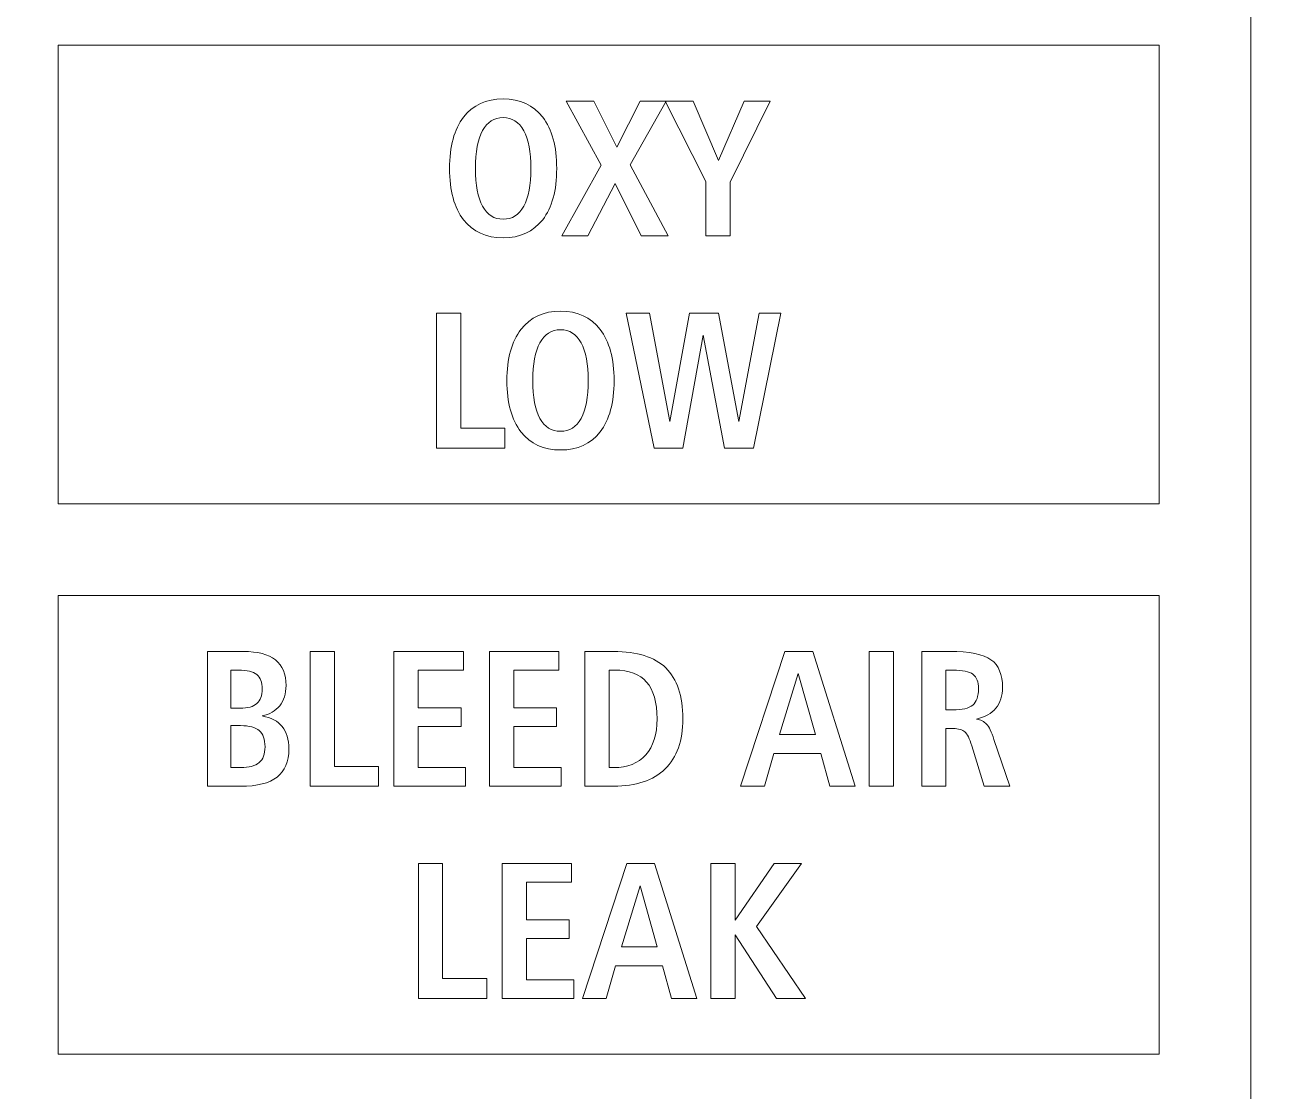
# Model space of a CAD drawing. Header units: millimetres. Extents: x -170 to 781, y -239 to -77.
# Drawn here: x 579.95 to 607.13, y -122.96 to -99.71 of the extents above; entities that cross this region are included whole.
import ezdxf

# ---------------------------------------------------------------- set-up
doc = ezdxf.new("R2010")
doc.units = ezdxf.units.MM
doc.header["$MEASUREMENT"] = 0
for name, color, linetype in [('Cut', 7, 'Continuous'), ('Engrave', 7, 'Continuous'), ('Mask', 7, 'Continuous')]:
    doc.layers.add(name, color=color, linetype=linetype)

msp = doc.modelspace()

# ---------------------------------------------------------------- linework, layer by layer
at = {"layer": 'Cut', "color": 250, "lineweight": 9}
msp.add_open_spline([(625.8935, -133.0419), (625.8935, -133.0419), (625.8935, -185.2646), (625.8935, -185.2646), (625.8935, -185.2646), (625.8935, -185.2654), (625.8935, -185.2661), (625.8935, -185.2669), (625.8935, -185.2669), (625.8935, -185.2669), (625.8935, -189.7544), (625.8935, -189.7544), (625.8935, -189.7544), (625.8935, -189.7544), (625.8935, -204.7521), (625.8935, -204.7521), (625.8935, -204.7521), (625.8935, -204.7529), (625.8935, -204.7536), (625.8935, -204.7544), (625.8935, -204.7544), (625.8935, -204.7544), (625.8935, -211.5419), (625.8935, -211.5419), (625.8935, -211.5419), (625.8935, -211.5419), (625.8935, -218.3294), (625.8935, -218.3294), (625.8935, -218.3294), (625.8933, -218.7274), (625.7349, -219.1091), (625.4532, -219.3904), (625.4532, -219.3904), (625.1716, -219.6717), (624.7916, -219.8296), (624.3935, -219.8294), (624.3935, -219.8294), (624.3935, -219.8294), (621.931, -219.8294), (621.931, -219.8294), (621.931, -219.8294), (619.7874, -219.8294), (617.8067, -220.973), (616.7349, -222.8294), (616.7349, -222.8294), (615.6631, -224.6858), (615.6631, -226.973), (616.7349, -228.8294), (616.7349, -228.8294), (617.8067, -230.6858), (619.7874, -231.8294), (621.931, -231.8294), (621.931, -231.8294), (621.931, -231.8294), (624.3935, -231.8294), (624.3935, -231.8294), (624.3935, -231.8294), (624.7916, -231.8296), (625.1733, -231.988), (625.4546, -232.2697), (625.4546, -232.2697), (625.7359, -232.5513), (625.8938, -232.9313), (625.8935, -233.3294), (625.8935, -233.3294), (625.8935, -233.3294), (625.8935, -237.8169), (625.8935, -237.8169), (625.8935, -237.8169), (625.8933, -238.2149), (625.7349, -238.5966), (625.4532, -238.8779), (625.4532, -238.8779), (625.1716, -239.1592), (624.7916, -239.3171), (624.3935, -239.3169), (624.3935, -239.3169), (624.3935, -239.3169), (482.9435, -239.3169), (482.9435, -239.3169), (482.9435, -239.3169), (482.5455, -239.3166), (482.1638, -239.1582), (481.8825, -238.8766), (481.8825, -238.8766), (481.6012, -238.5949), (481.4433, -238.2149), (481.4435, -237.8169), (481.4435, -237.8169), (481.4435, -237.8169), (481.4435, -233.3294), (481.4435, -233.3294), (481.4435, -233.3294), (481.4438, -232.9313), (481.6022, -232.5496), (481.8838, -232.2683), (481.8838, -232.2683), (482.1655, -231.987), (482.5455, -231.8291), (482.9435, -231.8294), (482.9435, -231.8294), (482.9435, -231.8294), (485.406, -231.8294), (485.406, -231.8294), (485.406, -231.8294), (487.5496, -231.8294), (489.5304, -230.6858), (490.6022, -228.8294), (490.6022, -228.8294), (491.674, -226.973), (491.674, -224.6858), (490.6022, -222.8294), (490.6022, -222.8294), (489.5304, -220.973), (487.5496, -219.8294), (485.406, -219.8294), (485.406, -219.8294), (485.406, -219.8294), (482.9435, -219.8294), (482.9435, -219.8294), (482.9435, -219.8294), (482.5455, -219.8291), (482.1638, -219.6707), (481.8825, -219.3891), (481.8825, -219.3891), (481.6012, -219.1074), (481.4433, -218.7274), (481.4435, -218.3294), (481.4435, -218.3294), (481.4435, -218.3294), (481.4435, -211.5419), (481.4435, -211.5419), (481.4435, -211.5419), (481.4435, -211.5419), (481.4435, -204.7544), (481.4435, -204.7544), (481.4435, -204.7544), (481.4435, -204.7544), (481.4435, -189.7559), (481.4435, -189.7559), (481.4435, -189.7559), (481.4435, -189.7554), (481.4435, -189.7549), (481.4435, -189.7544), (481.4435, -189.7544), (481.4435, -189.7544), (481.4435, -185.2669), (481.4435, -185.2669), (481.4435, -185.2669), (481.4435, -185.2669), (481.4435, -133.0434), (481.4435, -133.0434), (481.4435, -133.0434), (481.4435, -133.0429), (481.4435, -133.0424), (481.4435, -133.0419), (481.4435, -133.0419), (481.4435, -133.0419), (481.4435, -128.5544), (481.4435, -128.5544), (481.4435, -128.5544), (481.4435, -128.5544), (481.4435, -113.5559), (481.4435, -113.5559), (481.4435, -113.5559), (481.4435, -113.5554), (481.4435, -113.5549), (481.4435, -113.5544), (481.4435, -113.5544), (481.4435, -113.5544), (481.4435, -106.7669), (481.4435, -106.7669), (481.4435, -106.7669), (481.4435, -106.7669), (481.4435, -99.9794), (481.4435, -99.9794), (481.4435, -99.9794), (481.4438, -99.5813), (481.6022, -99.1996), (481.8838, -98.9183), (481.8838, -98.9183), (482.1655, -98.637), (482.5455, -98.4791), (482.9435, -98.4794), (482.9435, -98.4794), (482.9435, -98.4794), (485.406, -98.4794), (485.406, -98.4794), (485.406, -98.4794), (487.5496, -98.4794), (489.5304, -97.3358), (490.6022, -95.4794), (490.6022, -95.4794), (491.674, -93.623), (491.674, -91.3358), (490.6022, -89.4794), (490.6022, -89.4794), (489.5304, -87.623), (487.5496, -86.4794), (485.406, -86.4794), (485.406, -86.4794), (485.406, -86.4794), (482.9435, -86.4794), (482.9435, -86.4794), (482.9435, -86.4794), (482.5455, -86.4791), (482.1638, -86.3207), (481.8825, -86.0391), (481.8825, -86.0391), (481.6012, -85.7574), (481.4433, -85.3774), (481.4435, -84.9794), (481.4435, -84.9794), (481.4435, -84.9794), (481.4435, -80.4919), (481.4435, -80.4919), (481.4435, -80.4919), (481.4438, -80.0938), (481.6022, -79.7121), (481.8838, -79.4308), (481.8838, -79.4308), (482.1655, -79.1495), (482.5455, -78.9916), (482.9435, -78.9919), (482.9435, -78.9919), (482.9435, -78.9919), (624.3935, -78.9919), (624.3935, -78.9919), (624.3935, -78.9919), (624.7916, -78.9921), (625.1733, -79.1505), (625.4546, -79.4322), (625.4546, -79.4322), (625.7359, -79.7138), (625.8938, -80.0938), (625.8935, -80.4919), (625.8935, -80.4919), (625.8935, -80.4919), (625.8935, -84.9794), (625.8935, -84.9794), (625.8935, -84.9794), (625.8933, -85.3774), (625.7349, -85.7591), (625.4532, -86.0404), (625.4532, -86.0404), (625.1716, -86.3217), (624.7916, -86.4796), (624.3935, -86.4794), (624.3935, -86.4794), (624.3935, -86.4794), (621.931, -86.4794), (621.931, -86.4794), (621.931, -86.4794), (619.7874, -86.4794), (617.8067, -87.623), (616.7349, -89.4794), (616.7349, -89.4794), (615.6631, -91.3358), (615.6631, -93.623), (616.7349, -95.4794), (616.7349, -95.4794), (617.8067, -97.3358), (619.7874, -98.4794), (621.931, -98.4794), (621.931, -98.4794), (621.931, -98.4794), (624.3935, -98.4794), (624.3935, -98.4794), (624.3935, -98.4794), (624.7916, -98.4796), (625.1733, -98.638), (625.4546, -98.9197), (625.4546, -98.9197), (625.7359, -99.2013), (625.8938, -99.5813), (625.8935, -99.9794), (625.8935, -99.9794), (625.8935, -99.9794), (625.8935, -106.7669), (625.8935, -106.7669), (625.8935, -106.7669), (625.8935, -106.7669), (625.8935, -113.5544), (625.8935, -113.5544), (625.8935, -113.5544), (625.8935, -113.5544), (625.8935, -128.5521), (625.8935, -128.5521), (625.8935, -128.5521), (625.8935, -128.5529), (625.8935, -128.5536), (625.8935, -128.5544), (625.8935, -128.5544), (625.8935, -128.5544), (625.8935, -133.0419), (625.8935, -133.0419)], degree=3, knots=[0, 0, 0, 0, 0.0133333, 0.0133333, 0.0133333, 0.0133333, 0.0266667, 0.0266667, 0.0266667, 0.0266667, 0.04, 0.04, 0.04, 0.04, 0.0533333, 0.0533333, 0.0533333, 0.0533333, 0.0666667, 0.0666667, 0.0666667, 0.0666667, 0.08, 0.08, 0.08, 0.08, 0.0933333, 0.0933333, 0.0933333, 0.0933333, 0.1066667, 0.1066667, 0.1066667, 0.1066667, 0.12, 0.12, 0.12, 0.12, 0.1333333, 0.1333333, 0.1333333, 0.1333333, 0.1466667, 0.1466667, 0.1466667, 0.1466667, 0.16, 0.16, 0.16, 0.16, 0.1733333, 0.1733333, 0.1733333, 0.1733333, 0.1866667, 0.1866667, 0.1866667, 0.1866667, 0.2, 0.2, 0.2, 0.2, 0.2133333, 0.2133333, 0.2133333, 0.2133333, 0.2266667, 0.2266667, 0.2266667, 0.2266667, 0.24, 0.24, 0.24, 0.24, 0.2533333, 0.2533333, 0.2533333, 0.2533333, 0.2666667, 0.2666667, 0.2666667, 0.2666667, 0.28, 0.28, 0.28, 0.28, 0.2933333, 0.2933333, 0.2933333, 0.2933333, 0.3066667, 0.3066667, 0.3066667, 0.3066667, 0.32, 0.32, 0.32, 0.32, 0.3333333, 0.3333333, 0.3333333, 0.3333333, 0.3466667, 0.3466667, 0.3466667, 0.3466667, 0.36, 0.36, 0.36, 0.36, 0.3733333, 0.3733333, 0.3733333, 0.3733333, 0.3866667, 0.3866667, 0.3866667, 0.3866667, 0.4, 0.4, 0.4, 0.4, 0.4133333, 0.4133333, 0.4133333, 0.4133333, 0.4266667, 0.4266667, 0.4266667, 0.4266667, 0.44, 0.44, 0.44, 0.44, 0.4533333, 0.4533333, 0.4533333, 0.4533333, 0.4666667, 0.4666667, 0.4666667, 0.4666667, 0.48, 0.48, 0.48, 0.48, 0.4933333, 0.4933333, 0.4933333, 0.4933333, 0.5066667, 0.5066667, 0.5066667, 0.5066667, 0.52, 0.52, 0.52, 0.52, 0.5333333, 0.5333333, 0.5333333, 0.5333333, 0.5466667, 0.5466667, 0.5466667, 0.5466667, 0.56, 0.56, 0.56, 0.56, 0.5733333, 0.5733333, 0.5733333, 0.5733333, 0.5866667, 0.5866667, 0.5866667, 0.5866667, 0.6, 0.6, 0.6, 0.6, 0.6133333, 0.6133333, 0.6133333, 0.6133333, 0.6266667, 0.6266667, 0.6266667, 0.6266667, 0.64, 0.64, 0.64, 0.64, 0.6533333, 0.6533333, 0.6533333, 0.6533333, 0.6666667, 0.6666667, 0.6666667, 0.6666667, 0.68, 0.68, 0.68, 0.68, 0.6933333, 0.6933333, 0.6933333, 0.6933333, 0.7066667, 0.7066667, 0.7066667, 0.7066667, 0.72, 0.72, 0.72, 0.72, 0.7333333, 0.7333333, 0.7333333, 0.7333333, 0.7466667, 0.7466667, 0.7466667, 0.7466667, 0.76, 0.76, 0.76, 0.76, 0.7733333, 0.7733333, 0.7733333, 0.7733333, 0.7866667, 0.7866667, 0.7866667, 0.7866667, 0.8, 0.8, 0.8, 0.8, 0.8133333, 0.8133333, 0.8133333, 0.8133333, 0.8266667, 0.8266667, 0.8266667, 0.8266667, 0.84, 0.84, 0.84, 0.84, 0.8533333, 0.8533333, 0.8533333, 0.8533333, 0.8666667, 0.8666667, 0.8666667, 0.8666667, 0.88, 0.88, 0.88, 0.88, 0.8933333, 0.8933333, 0.8933333, 0.8933333, 0.9066667, 0.9066667, 0.9066667, 0.9066667, 0.92, 0.92, 0.92, 0.92, 0.9333333, 0.9333333, 0.9333333, 0.9333333, 0.9466667, 0.9466667, 0.9466667, 0.9466667, 0.96, 0.96, 0.96, 0.96, 0.9733333, 0.9733333, 0.9733333, 0.9733333, 1, 1, 1, 1], dxfattribs=at)
at = {"layer": 'Engrave', "color": 2, "lineweight": 9}
msp.add_lwpolyline([(500.6685, -232.1544), (606.6685, -232.1544), (606.6685, -86.1544), (500.6685, -86.1544), (500.6685, -232.1544)], close=True, dxfattribs=at)
at = {"layer": 'Engrave', "color": 240, "lineweight": 9}
for points, knots in [([(590.3683, -101.3287), (590.7394, -101.3287), (591.0265, -101.4614), (591.2304, -101.7259), (591.2304, -101.7259), (591.4343, -101.9905), (591.5366, -102.3631), (591.5366, -102.8442), (591.5366, -102.8442), (591.5366, -103.3254), (591.4343, -103.6973), (591.2304, -103.9604), (591.2304, -103.9604), (591.0265, -104.2236), (590.7394, -104.3555), (590.3683, -104.3555), (590.3683, -104.3555), (589.9971, -104.3555), (589.71, -104.2243), (589.5061, -103.9618), (589.5061, -103.9618), (589.3022, -103.6994), (589.1999, -103.3268), (589.1999, -102.8442), (589.1999, -102.8442), (589.1999, -102.3631), (589.3022, -101.9905), (589.5061, -101.7259), (589.5061, -101.7259), (589.71, -101.4614), (589.9971, -101.3287), (590.3683, -101.3287)], [0, 0, 0, 0, 0.1111111, 0.1111111, 0.1111111, 0.1111111, 0.2222222, 0.2222222, 0.2222222, 0.2222222, 0.3333333, 0.3333333, 0.3333333, 0.3333333, 0.4444444, 0.4444444, 0.4444444, 0.4444444, 0.5555556, 0.5555556, 0.5555556, 0.5555556, 0.6666667, 0.6666667, 0.6666667, 0.6666667, 0.7777778, 0.7777778, 0.7777778, 0.7777778, 1, 1, 1, 1]), ([(591.7412, -101.3753), (591.7412, -101.3753), (592.3431, -101.3753), (592.3431, -101.3753), (592.3431, -101.3753), (592.3431, -101.3753), (592.8433, -102.3821), (592.8433, -102.3821), (592.8433, -102.3821), (592.8433, -102.3821), (593.3541, -101.3753), (593.3541, -101.3753), (593.3541, -101.3753), (593.3541, -101.3753), (593.9186, -101.3753), (593.9186, -101.3753), (593.9186, -101.3753), (593.9186, -101.3753), (593.1389, -102.7624), (593.1389, -102.7624), (593.1389, -102.7624), (593.1389, -102.7624), (593.9679, -104.3132), (593.9679, -104.3132), (593.9679, -104.3132), (593.9679, -104.3132), (593.3767, -104.3132), (593.3767, -104.3132), (593.3767, -104.3132), (593.3767, -104.3132), (592.808, -103.1737), (592.808, -103.1737), (592.808, -103.1737), (592.808, -103.1737), (592.2168, -104.3132), (592.2168, -104.3132), (592.2168, -104.3132), (592.2168, -104.3132), (591.6481, -104.3132), (591.6481, -104.3132), (591.6481, -104.3132), (591.6481, -104.3132), (592.5082, -102.773), (592.5082, -102.773), (592.5082, -102.773), (592.5082, -102.773), (591.7412, -101.3753), (591.7412, -101.3753)], [0, 0, 0, 0, 0.0769231, 0.0769231, 0.0769231, 0.0769231, 0.1538462, 0.1538462, 0.1538462, 0.1538462, 0.2307692, 0.2307692, 0.2307692, 0.2307692, 0.3076923, 0.3076923, 0.3076923, 0.3076923, 0.3846154, 0.3846154, 0.3846154, 0.3846154, 0.4615385, 0.4615385, 0.4615385, 0.4615385, 0.5384615, 0.5384615, 0.5384615, 0.5384615, 0.6153846, 0.6153846, 0.6153846, 0.6153846, 0.6923077, 0.6923077, 0.6923077, 0.6923077, 0.7692308, 0.7692308, 0.7692308, 0.7692308, 0.8461538, 0.8461538, 0.8461538, 0.8461538, 1, 1, 1, 1]), ([(593.9009, -101.3753), (593.9009, -101.3753), (594.5105, -101.3753), (594.5105, -101.3753), (594.5105, -101.3753), (594.5105, -101.3753), (595.0651, -102.6693), (595.0651, -102.6693), (595.0651, -102.6693), (595.0651, -102.6693), (595.6189, -101.3753), (595.6189, -101.3753), (595.6189, -101.3753), (595.6189, -101.3753), (596.1869, -101.3753), (596.1869, -101.3753), (596.1869, -101.3753), (596.1869, -101.3753), (595.3191, -103.1448), (595.3191, -103.1448), (595.3191, -103.1448), (595.3191, -103.1448), (595.3191, -104.3132), (595.3191, -104.3132), (595.3191, -104.3132), (595.3191, -104.3132), (594.7857, -104.3132), (594.7857, -104.3132), (594.7857, -104.3132), (594.7857, -104.3132), (594.7857, -103.1286), (594.7857, -103.1286), (594.7857, -103.1286), (594.7857, -103.1286), (593.9009, -101.3753), (593.9009, -101.3753)], [0, 0, 0, 0, 0.1, 0.1, 0.1, 0.1, 0.2, 0.2, 0.2, 0.2, 0.3, 0.3, 0.3, 0.3, 0.4, 0.4, 0.4, 0.4, 0.5, 0.5, 0.5, 0.5, 0.6, 0.6, 0.6, 0.6, 0.7, 0.7, 0.7, 0.7, 0.8, 0.8, 0.8, 0.8, 1, 1, 1, 1]), ([(590.3683, -101.7351), (590.1728, -101.7351), (590.0232, -101.8297), (589.9188, -102.0195), (589.9188, -102.0195), (589.8151, -102.2085), (589.7629, -102.4837), (589.7629, -102.8428), (589.7629, -102.8428), (589.7629, -103.2027), (589.8144, -103.4771), (589.9181, -103.6662), (589.9181, -103.6662), (590.0211, -103.8546), (590.1714, -103.9491), (590.3683, -103.9491), (590.3683, -103.9491), (590.5651, -103.9491), (590.7154, -103.8546), (590.8184, -103.6662), (590.8184, -103.6662), (590.9221, -103.4771), (590.9736, -103.2027), (590.9736, -102.8428), (590.9736, -102.8428), (590.9736, -102.4851), (590.9214, -102.2107), (590.8177, -102.0202), (590.8177, -102.0202), (590.7133, -101.8304), (590.5637, -101.7351), (590.3683, -101.7351)], [0, 0, 0, 0, 0.1111111, 0.1111111, 0.1111111, 0.1111111, 0.2222222, 0.2222222, 0.2222222, 0.2222222, 0.3333333, 0.3333333, 0.3333333, 0.3333333, 0.4444444, 0.4444444, 0.4444444, 0.4444444, 0.5555556, 0.5555556, 0.5555556, 0.5555556, 0.6666667, 0.6666667, 0.6666667, 0.6666667, 0.7777778, 0.7777778, 0.7777778, 0.7777778, 1, 1, 1, 1]), ([(588.917, -106), (588.917, -106), (589.4461, -106), (589.4461, -106), (589.4461, -106), (589.4461, -106), (589.4461, -108.5061), (589.4461, -108.5061), (589.4461, -108.5061), (589.4461, -108.5061), (590.4071, -108.5061), (590.4071, -108.5061), (590.4071, -108.5061), (590.4071, -108.5061), (590.4071, -108.9379), (590.4071, -108.9379), (590.4071, -108.9379), (590.4071, -108.9379), (588.917, -108.9379), (588.917, -108.9379), (588.917, -108.9379), (588.917, -108.9379), (588.917, -106), (588.917, -106)], [0, 0, 0, 0, 0.1428571, 0.1428571, 0.1428571, 0.1428571, 0.2857143, 0.2857143, 0.2857143, 0.2857143, 0.4285714, 0.4285714, 0.4285714, 0.4285714, 0.5714286, 0.5714286, 0.5714286, 0.5714286, 0.7142857, 0.7142857, 0.7142857, 0.7142857, 1, 1, 1, 1]), ([(591.62, -105.9534), (591.9911, -105.9534), (592.2782, -106.0861), (592.4821, -106.3506), (592.4821, -106.3506), (592.686, -106.6152), (592.7883, -106.9878), (592.7883, -107.4689), (592.7883, -107.4689), (592.7883, -107.9501), (592.686, -108.322), (592.4821, -108.5851), (592.4821, -108.5851), (592.2782, -108.8483), (591.9911, -108.9802), (591.62, -108.9802), (591.62, -108.9802), (591.2488, -108.9802), (590.9617, -108.849), (590.7578, -108.5865), (590.7578, -108.5865), (590.5539, -108.3241), (590.4516, -107.9515), (590.4516, -107.4689), (590.4516, -107.4689), (590.4516, -106.9878), (590.5539, -106.6152), (590.7578, -106.3506), (590.7578, -106.3506), (590.9617, -106.0861), (591.2488, -105.9534), (591.62, -105.9534)], [0, 0, 0, 0, 0.1111111, 0.1111111, 0.1111111, 0.1111111, 0.2222222, 0.2222222, 0.2222222, 0.2222222, 0.3333333, 0.3333333, 0.3333333, 0.3333333, 0.4444444, 0.4444444, 0.4444444, 0.4444444, 0.5555556, 0.5555556, 0.5555556, 0.5555556, 0.6666667, 0.6666667, 0.6666667, 0.6666667, 0.7777778, 0.7777778, 0.7777778, 0.7777778, 1, 1, 1, 1]), ([(593.0501, -106), (593.0501, -106), (593.5588, -106), (593.5588, -106), (593.5588, -106), (593.5588, -106), (593.9991, -108.3608), (593.9991, -108.3608), (593.9991, -108.3608), (593.9991, -108.3608), (594.4309, -106), (594.4309, -106), (594.4309, -106), (594.4309, -106), (595.0659, -106), (595.0659, -106), (595.0659, -106), (595.0659, -106), (595.5061, -108.3572), (595.5061, -108.3572), (595.5061, -108.3572), (595.5061, -108.3572), (595.9464, -106), (595.9464, -106), (595.9464, -106), (595.9464, -106), (596.4198, -106), (596.4198, -106), (596.4198, -106), (596.4198, -106), (595.8222, -108.9379), (595.8222, -108.9379), (595.8222, -108.9379), (595.8222, -108.9379), (595.1957, -108.9379), (595.1957, -108.9379), (595.1957, -108.9379), (595.1957, -108.9379), (594.7307, -106.4776), (594.7307, -106.4776), (594.7307, -106.4776), (594.7307, -106.4776), (594.2862, -108.9379), (594.2862, -108.9379), (594.2862, -108.9379), (594.2862, -108.9379), (593.6597, -108.9379), (593.6597, -108.9379), (593.6597, -108.9379), (593.6597, -108.9379), (593.0501, -106), (593.0501, -106)], [0, 0, 0, 0, 0.0714286, 0.0714286, 0.0714286, 0.0714286, 0.1428571, 0.1428571, 0.1428571, 0.1428571, 0.2142857, 0.2142857, 0.2142857, 0.2142857, 0.2857143, 0.2857143, 0.2857143, 0.2857143, 0.3571429, 0.3571429, 0.3571429, 0.3571429, 0.4285714, 0.4285714, 0.4285714, 0.4285714, 0.5, 0.5, 0.5, 0.5, 0.5714286, 0.5714286, 0.5714286, 0.5714286, 0.6428571, 0.6428571, 0.6428571, 0.6428571, 0.7142857, 0.7142857, 0.7142857, 0.7142857, 0.7857143, 0.7857143, 0.7857143, 0.7857143, 0.8571429, 0.8571429, 0.8571429, 0.8571429, 1, 1, 1, 1]), ([(591.62, -106.3598), (591.4245, -106.3598), (591.2749, -106.4544), (591.1705, -106.6442), (591.1705, -106.6442), (591.0668, -106.8332), (591.0146, -107.1084), (591.0146, -107.4675), (591.0146, -107.4675), (591.0146, -107.8274), (591.0661, -108.1018), (591.1698, -108.2909), (591.1698, -108.2909), (591.2728, -108.4793), (591.4231, -108.5738), (591.62, -108.5738), (591.62, -108.5738), (591.8168, -108.5738), (591.9671, -108.4793), (592.0701, -108.2909), (592.0701, -108.2909), (592.1738, -108.1018), (592.2253, -107.8274), (592.2253, -107.4675), (592.2253, -107.4675), (592.2253, -107.1098), (592.1731, -106.8354), (592.0694, -106.6449), (592.0694, -106.6449), (591.965, -106.4551), (591.8154, -106.3598), (591.62, -106.3598)], [0, 0, 0, 0, 0.1111111, 0.1111111, 0.1111111, 0.1111111, 0.2222222, 0.2222222, 0.2222222, 0.2222222, 0.3333333, 0.3333333, 0.3333333, 0.3333333, 0.4444444, 0.4444444, 0.4444444, 0.4444444, 0.5555556, 0.5555556, 0.5555556, 0.5555556, 0.6666667, 0.6666667, 0.6666667, 0.6666667, 0.7777778, 0.7777778, 0.7777778, 0.7777778, 1, 1, 1, 1]), ([(583.9259, -113.3731), (583.9259, -113.3731), (584.7048, -113.3731), (584.7048, -113.3731), (584.7048, -113.3731), (585.0188, -113.3731), (585.2523, -113.4345), (585.4061, -113.5579), (585.4061, -113.5579), (585.5592, -113.6814), (585.6361, -113.8677), (585.6361, -114.1174), (585.6361, -114.1174), (585.6361, -114.2952), (585.591, -114.4413), (585.4999, -114.5556), (585.4999, -114.5556), (585.4089, -114.6699), (585.2805, -114.7447), (585.1154, -114.7793), (585.1154, -114.7793), (585.3123, -114.8159), (585.459, -114.8935), (585.555, -115.0114), (585.555, -115.0114), (585.6516, -115.1292), (585.6996, -115.2901), (585.6996, -115.4947), (585.6996, -115.4947), (585.6996, -115.7727), (585.6142, -115.9787), (585.4428, -116.1113), (585.4428, -116.1113), (585.2713, -116.2447), (585.0061, -116.311), (584.6469, -116.311), (584.6469, -116.311), (584.6469, -116.311), (583.9259, -116.311), (583.9259, -116.311), (583.9259, -116.311), (583.9259, -116.311), (583.9259, -113.3731), (583.9259, -113.3731)], [0, 0, 0, 0, 0.0833333, 0.0833333, 0.0833333, 0.0833333, 0.1666667, 0.1666667, 0.1666667, 0.1666667, 0.25, 0.25, 0.25, 0.25, 0.3333333, 0.3333333, 0.3333333, 0.3333333, 0.4166667, 0.4166667, 0.4166667, 0.4166667, 0.5, 0.5, 0.5, 0.5, 0.5833333, 0.5833333, 0.5833333, 0.5833333, 0.6666667, 0.6666667, 0.6666667, 0.6666667, 0.75, 0.75, 0.75, 0.75, 0.8333333, 0.8333333, 0.8333333, 0.8333333, 1, 1, 1, 1]), ([(586.1646, -113.3731), (586.1646, -113.3731), (586.6937, -113.3731), (586.6937, -113.3731), (586.6937, -113.3731), (586.6937, -113.3731), (586.6937, -115.8792), (586.6937, -115.8792), (586.6937, -115.8792), (586.6937, -115.8792), (587.6547, -115.8792), (587.6547, -115.8792), (587.6547, -115.8792), (587.6547, -115.8792), (587.6547, -116.311), (587.6547, -116.311), (587.6547, -116.311), (587.6547, -116.311), (586.1646, -116.311), (586.1646, -116.311), (586.1646, -116.311), (586.1646, -116.311), (586.1646, -113.3731), (586.1646, -113.3731)], [0, 0, 0, 0, 0.1428571, 0.1428571, 0.1428571, 0.1428571, 0.2857143, 0.2857143, 0.2857143, 0.2857143, 0.4285714, 0.4285714, 0.4285714, 0.4285714, 0.5714286, 0.5714286, 0.5714286, 0.5714286, 0.7142857, 0.7142857, 0.7142857, 0.7142857, 1, 1, 1, 1]), ([(587.9899, -113.3731), (587.9899, -113.3731), (589.5054, -113.3731), (589.5054, -113.3731), (589.5054, -113.3731), (589.5054, -113.3731), (589.5054, -113.7795), (589.5054, -113.7795), (589.5054, -113.7795), (589.5054, -113.7795), (588.519, -113.7795), (588.519, -113.7795), (588.519, -113.7795), (588.519, -113.7795), (588.519, -114.6007), (588.519, -114.6007), (588.519, -114.6007), (588.519, -114.6007), (589.4504, -114.6007), (589.4504, -114.6007), (589.4504, -114.6007), (589.4504, -114.6007), (589.4504, -115.0071), (589.4504, -115.0071), (589.4504, -115.0071), (589.4504, -115.0071), (588.519, -115.0071), (588.519, -115.0071), (588.519, -115.0071), (588.519, -115.0071), (588.519, -115.9046), (588.519, -115.9046), (588.519, -115.9046), (588.519, -115.9046), (589.552, -115.9046), (589.552, -115.9046), (589.552, -115.9046), (589.552, -115.9046), (589.552, -116.311), (589.552, -116.311), (589.552, -116.311), (589.552, -116.311), (587.9899, -116.311), (587.9899, -116.311), (587.9899, -116.311), (587.9899, -116.311), (587.9899, -113.3731), (587.9899, -113.3731)], [0, 0, 0, 0, 0.0769231, 0.0769231, 0.0769231, 0.0769231, 0.1538462, 0.1538462, 0.1538462, 0.1538462, 0.2307692, 0.2307692, 0.2307692, 0.2307692, 0.3076923, 0.3076923, 0.3076923, 0.3076923, 0.3846154, 0.3846154, 0.3846154, 0.3846154, 0.4615385, 0.4615385, 0.4615385, 0.4615385, 0.5384615, 0.5384615, 0.5384615, 0.5384615, 0.6153846, 0.6153846, 0.6153846, 0.6153846, 0.6923077, 0.6923077, 0.6923077, 0.6923077, 0.7692308, 0.7692308, 0.7692308, 0.7692308, 0.8461538, 0.8461538, 0.8461538, 0.8461538, 1, 1, 1, 1]), ([(590.0692, -113.3731), (590.0692, -113.3731), (591.5847, -113.3731), (591.5847, -113.3731), (591.5847, -113.3731), (591.5847, -113.3731), (591.5847, -113.7795), (591.5847, -113.7795), (591.5847, -113.7795), (591.5847, -113.7795), (590.5983, -113.7795), (590.5983, -113.7795), (590.5983, -113.7795), (590.5983, -113.7795), (590.5983, -114.6007), (590.5983, -114.6007), (590.5983, -114.6007), (590.5983, -114.6007), (591.5297, -114.6007), (591.5297, -114.6007), (591.5297, -114.6007), (591.5297, -114.6007), (591.5297, -115.0071), (591.5297, -115.0071), (591.5297, -115.0071), (591.5297, -115.0071), (590.5983, -115.0071), (590.5983, -115.0071), (590.5983, -115.0071), (590.5983, -115.0071), (590.5983, -115.9046), (590.5983, -115.9046), (590.5983, -115.9046), (590.5983, -115.9046), (591.6313, -115.9046), (591.6313, -115.9046), (591.6313, -115.9046), (591.6313, -115.9046), (591.6313, -116.311), (591.6313, -116.311), (591.6313, -116.311), (591.6313, -116.311), (590.0692, -116.311), (590.0692, -116.311), (590.0692, -116.311), (590.0692, -116.311), (590.0692, -113.3731), (590.0692, -113.3731)], [0, 0, 0, 0, 0.0769231, 0.0769231, 0.0769231, 0.0769231, 0.1538462, 0.1538462, 0.1538462, 0.1538462, 0.2307692, 0.2307692, 0.2307692, 0.2307692, 0.3076923, 0.3076923, 0.3076923, 0.3076923, 0.3846154, 0.3846154, 0.3846154, 0.3846154, 0.4615385, 0.4615385, 0.4615385, 0.4615385, 0.5384615, 0.5384615, 0.5384615, 0.5384615, 0.6153846, 0.6153846, 0.6153846, 0.6153846, 0.6923077, 0.6923077, 0.6923077, 0.6923077, 0.7692308, 0.7692308, 0.7692308, 0.7692308, 0.8461538, 0.8461538, 0.8461538, 0.8461538, 1, 1, 1, 1]), ([(592.1485, -113.3731), (592.1485, -113.3731), (592.775, -113.3731), (592.775, -113.3731), (592.775, -113.3731), (593.2893, -113.3731), (593.6696, -113.493), (593.9159, -113.7329), (593.9159, -113.7329), (594.1628, -113.9728), (594.2863, -114.3418), (594.2863, -114.8406), (594.2863, -114.8406), (594.2863, -115.3176), (594.1565, -115.6824), (593.8975, -115.9335), (593.8975, -115.9335), (593.6386, -116.1854), (593.2639, -116.311), (592.775, -116.311), (592.775, -116.311), (592.775, -116.311), (592.1485, -116.311), (592.1485, -116.311), (592.1485, -116.311), (592.1485, -116.311), (592.1485, -113.3731), (592.1485, -113.3731)], [0, 0, 0, 0, 0.125, 0.125, 0.125, 0.125, 0.25, 0.25, 0.25, 0.25, 0.375, 0.375, 0.375, 0.375, 0.5, 0.5, 0.5, 0.5, 0.625, 0.625, 0.625, 0.625, 0.75, 0.75, 0.75, 0.75, 1, 1, 1, 1]), ([(596.5088, -113.3731), (596.5088, -113.3731), (597.1184, -113.3731), (597.1184, -113.3731), (597.1184, -113.3731), (597.1184, -113.3731), (598.0405, -116.311), (598.0405, -116.311), (598.0405, -116.311), (598.0405, -116.311), (597.4867, -116.311), (597.4867, -116.311), (597.4867, -116.311), (597.4867, -116.311), (597.2919, -115.5998), (597.2919, -115.5998), (597.2919, -115.5998), (597.2919, -115.5998), (596.2668, -115.5998), (596.2668, -115.5998), (596.2668, -115.5998), (596.2668, -115.5998), (596.0643, -116.311), (596.0643, -116.311), (596.0643, -116.311), (596.0643, -116.311), (595.5429, -116.311), (595.5429, -116.311), (595.5429, -116.311), (595.5429, -116.311), (596.5088, -113.3731), (596.5088, -113.3731)], [0, 0, 0, 0, 0.1111111, 0.1111111, 0.1111111, 0.1111111, 0.2222222, 0.2222222, 0.2222222, 0.2222222, 0.3333333, 0.3333333, 0.3333333, 0.3333333, 0.4444444, 0.4444444, 0.4444444, 0.4444444, 0.5555556, 0.5555556, 0.5555556, 0.5555556, 0.6666667, 0.6666667, 0.6666667, 0.6666667, 0.7777778, 0.7777778, 0.7777778, 0.7777778, 1, 1, 1, 1]), ([(598.3453, -113.3731), (598.3453, -113.3731), (598.8744, -113.3731), (598.8744, -113.3731), (598.8744, -113.3731), (598.8744, -113.3731), (598.8744, -116.311), (598.8744, -116.311), (598.8744, -116.311), (598.8744, -116.311), (598.3453, -116.311), (598.3453, -116.311), (598.3453, -116.311), (598.3453, -116.311), (598.3453, -113.3731), (598.3453, -113.3731)], [0, 0, 0, 0, 0.2, 0.2, 0.2, 0.2, 0.4, 0.4, 0.4, 0.4, 0.6, 0.6, 0.6, 0.6, 1, 1, 1, 1]), ([(599.4968, -113.3731), (599.4968, -113.3731), (600.0979, -113.3731), (600.0979, -113.3731), (600.0979, -113.3731), (600.5318, -113.3731), (600.8331, -113.4331), (601.001, -113.553), (601.001, -113.553), (601.1696, -113.6729), (601.2536, -113.874), (601.2536, -114.157), (601.2536, -114.157), (601.2536, -114.3404), (601.2056, -114.4907), (601.1097, -114.6078), (601.1097, -114.6078), (601.0137, -114.7249), (600.8719, -114.8039), (600.6856, -114.8456), (600.6856, -114.8456), (600.778, -114.8618), (600.8514, -114.8992), (600.905, -114.9578), (600.905, -114.9578), (600.9594, -115.0163), (601.013, -115.1271), (601.0666, -115.2894), (601.0666, -115.2894), (601.0666, -115.2894), (601.4109, -116.311), (601.4109, -116.311), (601.4109, -116.311), (601.4109, -116.311), (600.8549, -116.311), (600.8549, -116.311), (600.8549, -116.311), (600.8549, -116.311), (600.584, -115.4298), (600.584, -115.4298), (600.584, -115.4298), (600.536, -115.2731), (600.4852, -115.1708), (600.4309, -115.1243), (600.4309, -115.1243), (600.3766, -115.077), (600.2926, -115.0537), (600.1783, -115.0537), (600.1783, -115.0537), (600.1783, -115.0537), (600.0175, -115.0537), (600.0175, -115.0537), (600.0175, -115.0537), (600.0175, -115.0537), (600.0175, -116.311), (600.0175, -116.311), (600.0175, -116.311), (600.0175, -116.311), (599.4968, -116.311), (599.4968, -116.311), (599.4968, -116.311), (599.4968, -116.311), (599.4968, -113.3731), (599.4968, -113.3731)], [0, 0, 0, 0, 0.0588235, 0.0588235, 0.0588235, 0.0588235, 0.1176471, 0.1176471, 0.1176471, 0.1176471, 0.1764706, 0.1764706, 0.1764706, 0.1764706, 0.2352941, 0.2352941, 0.2352941, 0.2352941, 0.2941176, 0.2941176, 0.2941176, 0.2941176, 0.3529412, 0.3529412, 0.3529412, 0.3529412, 0.4117647, 0.4117647, 0.4117647, 0.4117647, 0.4705882, 0.4705882, 0.4705882, 0.4705882, 0.5294118, 0.5294118, 0.5294118, 0.5294118, 0.5882353, 0.5882353, 0.5882353, 0.5882353, 0.6470588, 0.6470588, 0.6470588, 0.6470588, 0.7058824, 0.7058824, 0.7058824, 0.7058824, 0.7647059, 0.7647059, 0.7647059, 0.7647059, 0.8235294, 0.8235294, 0.8235294, 0.8235294, 0.8823529, 0.8823529, 0.8823529, 0.8823529, 1, 1, 1, 1]), ([(584.4339, -113.7795), (584.4339, -113.7795), (584.4339, -114.6092), (584.4339, -114.6092), (584.4339, -114.6092), (584.4339, -114.6092), (584.6385, -114.6092), (584.6385, -114.6092), (584.6385, -114.6092), (584.8036, -114.6092), (584.9249, -114.5753), (585.0032, -114.5083), (585.0032, -114.5083), (585.0808, -114.4406), (585.1197, -114.3348), (585.1197, -114.1901), (585.1197, -114.1901), (585.1197, -114.0469), (585.0794, -113.9432), (584.999, -113.8776), (584.999, -113.8776), (584.9186, -113.8119), (584.7866, -113.7795), (584.6032, -113.7795), (584.6032, -113.7795), (584.6032, -113.7795), (584.4339, -113.7795), (584.4339, -113.7795)], [0, 0, 0, 0, 0.125, 0.125, 0.125, 0.125, 0.25, 0.25, 0.25, 0.25, 0.375, 0.375, 0.375, 0.375, 0.5, 0.5, 0.5, 0.5, 0.625, 0.625, 0.625, 0.625, 0.75, 0.75, 0.75, 0.75, 1, 1, 1, 1]), ([(592.6776, -113.7795), (592.6776, -113.7795), (592.6776, -115.9046), (592.6776, -115.9046), (592.6776, -115.9046), (592.6776, -115.9046), (592.7792, -115.9046), (592.7792, -115.9046), (592.7792, -115.9046), (593.0812, -115.9046), (593.314, -115.8129), (593.4777, -115.6287), (593.4777, -115.6287), (593.6414, -115.4446), (593.7233, -115.1821), (593.7233, -114.842), (593.7233, -114.842), (593.7233, -114.4822), (593.6478, -114.2155), (593.4968, -114.0412), (593.4968, -114.0412), (593.3451, -113.867), (593.113, -113.7795), (592.7997, -113.7795), (592.7997, -113.7795), (592.7997, -113.7795), (592.6776, -113.7795), (592.6776, -113.7795)], [0, 0, 0, 0, 0.125, 0.125, 0.125, 0.125, 0.25, 0.25, 0.25, 0.25, 0.375, 0.375, 0.375, 0.375, 0.5, 0.5, 0.5, 0.5, 0.625, 0.625, 0.625, 0.625, 0.75, 0.75, 0.75, 0.75, 1, 1, 1, 1]), ([(596.8002, -113.855), (596.8002, -113.855), (596.3931, -115.1849), (596.3931, -115.1849), (596.3931, -115.1849), (596.3931, -115.1849), (597.1762, -115.1849), (597.1762, -115.1849), (597.1762, -115.1849), (597.1762, -115.1849), (596.8002, -113.855), (596.8002, -113.855)], [0, 0, 0, 0, 0.25, 0.25, 0.25, 0.25, 0.5, 0.5, 0.5, 0.5, 1, 1, 1, 1]), ([(600.0175, -113.7795), (600.0175, -113.7795), (600.0175, -114.6473), (600.0175, -114.6473), (600.0175, -114.6473), (600.0175, -114.6473), (600.1656, -114.6473), (600.1656, -114.6473), (600.1656, -114.6473), (600.3745, -114.6473), (600.5205, -114.612), (600.6038, -114.5422), (600.6038, -114.5422), (600.687, -114.4716), (600.7287, -114.3517), (600.7287, -114.1824), (600.7287, -114.1824), (600.7287, -114.0363), (600.6884, -113.9326), (600.608, -113.8712), (600.608, -113.8712), (600.5276, -113.8098), (600.3843, -113.7795), (600.1783, -113.7795), (600.1783, -113.7795), (600.1783, -113.7795), (600.0175, -113.7795), (600.0175, -113.7795)], [0, 0, 0, 0, 0.125, 0.125, 0.125, 0.125, 0.25, 0.25, 0.25, 0.25, 0.375, 0.375, 0.375, 0.375, 0.5, 0.5, 0.5, 0.5, 0.625, 0.625, 0.625, 0.625, 0.75, 0.75, 0.75, 0.75, 1, 1, 1, 1]), ([(584.4339, -114.9902), (584.4339, -114.9902), (584.4339, -115.9046), (584.4339, -115.9046), (584.4339, -115.9046), (584.4339, -115.9046), (584.6469, -115.9046), (584.6469, -115.9046), (584.6469, -115.9046), (584.8311, -115.9046), (584.9658, -115.8686), (585.0512, -115.7959), (585.0512, -115.7959), (585.1366, -115.7233), (585.1789, -115.609), (585.1789, -115.4516), (585.1789, -115.4516), (585.1789, -115.2887), (585.1373, -115.1715), (585.054, -115.0989), (585.054, -115.0989), (584.9708, -115.0262), (584.8353, -114.9902), (584.6469, -114.9902), (584.6469, -114.9902), (584.6469, -114.9902), (584.4339, -114.9902), (584.4339, -114.9902)], [0, 0, 0, 0, 0.125, 0.125, 0.125, 0.125, 0.25, 0.25, 0.25, 0.25, 0.375, 0.375, 0.375, 0.375, 0.5, 0.5, 0.5, 0.5, 0.625, 0.625, 0.625, 0.625, 0.75, 0.75, 0.75, 0.75, 1, 1, 1, 1]), ([(588.5209, -117.9978), (588.5209, -117.9978), (589.05, -117.9978), (589.05, -117.9978), (589.05, -117.9978), (589.05, -117.9978), (589.05, -120.5039), (589.05, -120.5039), (589.05, -120.5039), (589.05, -120.5039), (590.011, -120.5039), (590.011, -120.5039), (590.011, -120.5039), (590.011, -120.5039), (590.011, -120.9357), (590.011, -120.9357), (590.011, -120.9357), (590.011, -120.9357), (588.5209, -120.9357), (588.5209, -120.9357), (588.5209, -120.9357), (588.5209, -120.9357), (588.5209, -117.9978), (588.5209, -117.9978)], [0, 0, 0, 0, 0.1428571, 0.1428571, 0.1428571, 0.1428571, 0.2857143, 0.2857143, 0.2857143, 0.2857143, 0.4285714, 0.4285714, 0.4285714, 0.4285714, 0.5714286, 0.5714286, 0.5714286, 0.5714286, 0.7142857, 0.7142857, 0.7142857, 0.7142857, 1, 1, 1, 1]), ([(590.3462, -117.9978), (590.3462, -117.9978), (591.8617, -117.9978), (591.8617, -117.9978), (591.8617, -117.9978), (591.8617, -117.9978), (591.8617, -118.4042), (591.8617, -118.4042), (591.8617, -118.4042), (591.8617, -118.4042), (590.8753, -118.4042), (590.8753, -118.4042), (590.8753, -118.4042), (590.8753, -118.4042), (590.8753, -119.2254), (590.8753, -119.2254), (590.8753, -119.2254), (590.8753, -119.2254), (591.8067, -119.2254), (591.8067, -119.2254), (591.8067, -119.2254), (591.8067, -119.2254), (591.8067, -119.6318), (591.8067, -119.6318), (591.8067, -119.6318), (591.8067, -119.6318), (590.8753, -119.6318), (590.8753, -119.6318), (590.8753, -119.6318), (590.8753, -119.6318), (590.8753, -120.5293), (590.8753, -120.5293), (590.8753, -120.5293), (590.8753, -120.5293), (591.9083, -120.5293), (591.9083, -120.5293), (591.9083, -120.5293), (591.9083, -120.5293), (591.9083, -120.9357), (591.9083, -120.9357), (591.9083, -120.9357), (591.9083, -120.9357), (590.3462, -120.9357), (590.3462, -120.9357), (590.3462, -120.9357), (590.3462, -120.9357), (590.3462, -117.9978), (590.3462, -117.9978)], [0, 0, 0, 0, 0.0769231, 0.0769231, 0.0769231, 0.0769231, 0.1538462, 0.1538462, 0.1538462, 0.1538462, 0.2307692, 0.2307692, 0.2307692, 0.2307692, 0.3076923, 0.3076923, 0.3076923, 0.3076923, 0.3846154, 0.3846154, 0.3846154, 0.3846154, 0.4615385, 0.4615385, 0.4615385, 0.4615385, 0.5384615, 0.5384615, 0.5384615, 0.5384615, 0.6153846, 0.6153846, 0.6153846, 0.6153846, 0.6923077, 0.6923077, 0.6923077, 0.6923077, 0.7692308, 0.7692308, 0.7692308, 0.7692308, 0.8461538, 0.8461538, 0.8461538, 0.8461538, 1, 1, 1, 1]), ([(593.0612, -117.9978), (593.0612, -117.9978), (593.6708, -117.9978), (593.6708, -117.9978), (593.6708, -117.9978), (593.6708, -117.9978), (594.5929, -120.9357), (594.5929, -120.9357), (594.5929, -120.9357), (594.5929, -120.9357), (594.0391, -120.9357), (594.0391, -120.9357), (594.0391, -120.9357), (594.0391, -120.9357), (593.8443, -120.2245), (593.8443, -120.2245), (593.8443, -120.2245), (593.8443, -120.2245), (592.8192, -120.2245), (592.8192, -120.2245), (592.8192, -120.2245), (592.8192, -120.2245), (592.6167, -120.9357), (592.6167, -120.9357), (592.6167, -120.9357), (592.6167, -120.9357), (592.0953, -120.9357), (592.0953, -120.9357), (592.0953, -120.9357), (592.0953, -120.9357), (593.0612, -117.9978), (593.0612, -117.9978)], [0, 0, 0, 0, 0.1111111, 0.1111111, 0.1111111, 0.1111111, 0.2222222, 0.2222222, 0.2222222, 0.2222222, 0.3333333, 0.3333333, 0.3333333, 0.3333333, 0.4444444, 0.4444444, 0.4444444, 0.4444444, 0.5555556, 0.5555556, 0.5555556, 0.5555556, 0.6666667, 0.6666667, 0.6666667, 0.6666667, 0.7777778, 0.7777778, 0.7777778, 0.7777778, 1, 1, 1, 1]), ([(594.8977, -117.9978), (594.8977, -117.9978), (595.4268, -117.9978), (595.4268, -117.9978), (595.4268, -117.9978), (595.4268, -117.9978), (595.4268, -119.2339), (595.4268, -119.2339), (595.4268, -119.2339), (595.4268, -119.2339), (596.2728, -117.9978), (596.2728, -117.9978), (596.2728, -117.9978), (596.2728, -117.9978), (596.8704, -117.9978), (596.8704, -117.9978), (596.8704, -117.9978), (596.8704, -117.9978), (595.8925, -119.3687), (595.8925, -119.3687), (595.8925, -119.3687), (595.8925, -119.3687), (596.9593, -120.9357), (596.9593, -120.9357), (596.9593, -120.9357), (596.9593, -120.9357), (596.3243, -120.9357), (596.3243, -120.9357), (596.3243, -120.9357), (596.3243, -120.9357), (595.4268, -119.5507), (595.4268, -119.5507), (595.4268, -119.5507), (595.4268, -119.5507), (595.4268, -120.9357), (595.4268, -120.9357), (595.4268, -120.9357), (595.4268, -120.9357), (594.8977, -120.9357), (594.8977, -120.9357), (594.8977, -120.9357), (594.8977, -120.9357), (594.8977, -117.9978), (594.8977, -117.9978)], [0, 0, 0, 0, 0.0833333, 0.0833333, 0.0833333, 0.0833333, 0.1666667, 0.1666667, 0.1666667, 0.1666667, 0.25, 0.25, 0.25, 0.25, 0.3333333, 0.3333333, 0.3333333, 0.3333333, 0.4166667, 0.4166667, 0.4166667, 0.4166667, 0.5, 0.5, 0.5, 0.5, 0.5833333, 0.5833333, 0.5833333, 0.5833333, 0.6666667, 0.6666667, 0.6666667, 0.6666667, 0.75, 0.75, 0.75, 0.75, 0.8333333, 0.8333333, 0.8333333, 0.8333333, 1, 1, 1, 1]), ([(593.3526, -118.4797), (593.3526, -118.4797), (592.9455, -119.8096), (592.9455, -119.8096), (592.9455, -119.8096), (592.9455, -119.8096), (593.7286, -119.8096), (593.7286, -119.8096), (593.7286, -119.8096), (593.7286, -119.8096), (593.3526, -118.4797), (593.3526, -118.4797)], [0, 0, 0, 0, 0.25, 0.25, 0.25, 0.25, 0.5, 0.5, 0.5, 0.5, 1, 1, 1, 1])]:
    msp.add_open_spline(points, degree=3, knots=knots, dxfattribs=at)
at = {"layer": 'Mask', "color": 2, "lineweight": 9}
for points in [[(580.6684, -100.1544), (580.6684, -100.1544), (604.6685, -100.1544), (604.6685, -100.1544), (604.6685, -100.1544), (604.6685, -100.1544), (604.6685, -110.1544), (604.6685, -110.1544), (604.6685, -110.1544), (604.6685, -110.1544), (580.6684, -110.1544), (580.6684, -110.1544), (580.6684, -110.1544), (580.6684, -110.1544), (580.6684, -100.1544), (580.6684, -100.1544)], [(580.6684, -112.1544), (580.6684, -112.1544), (604.6685, -112.1544), (604.6685, -112.1544), (604.6685, -112.1544), (604.6685, -112.1544), (604.6685, -122.1544), (604.6685, -122.1544), (604.6685, -122.1544), (604.6685, -122.1544), (580.6684, -122.1544), (580.6684, -122.1544), (580.6684, -122.1544), (580.6684, -122.1544), (580.6684, -112.1544), (580.6684, -112.1544)]]:
    msp.add_open_spline(points, degree=3, knots=[0, 0, 0, 0, 0.2, 0.2, 0.2, 0.2, 0.4, 0.4, 0.4, 0.4, 0.6, 0.6, 0.6, 0.6, 1, 1, 1, 1], dxfattribs=at)

doc.saveas('drawing.dxf')
